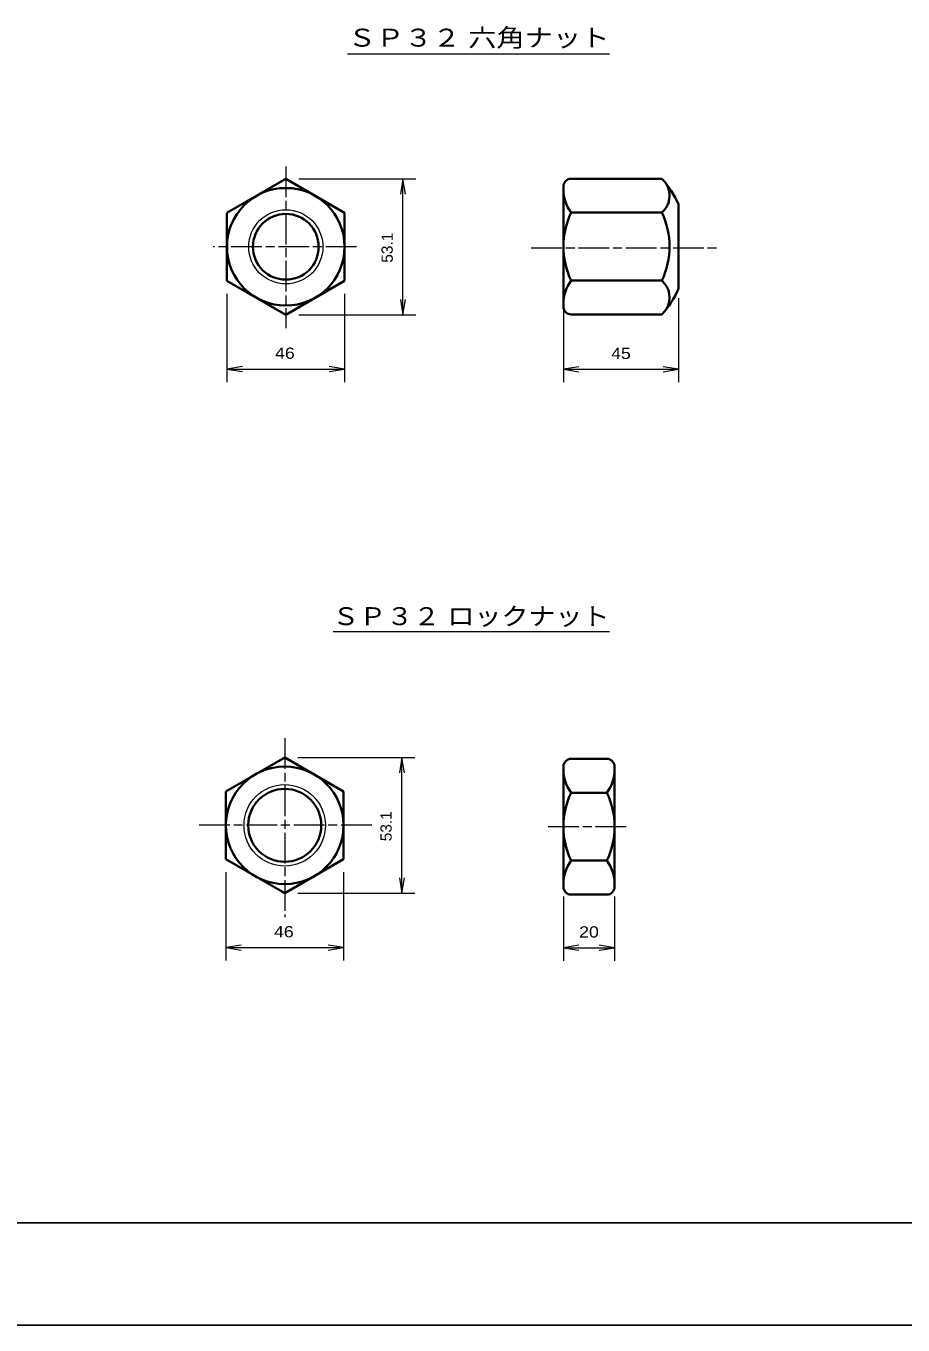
# Model space of a CAD drawing. Units: millimetres at full size, sheet at 1:1. Extents: x 0 to 1680, y -15 to 1188.
# Drawn here: x 343 to 686, y 0 to 508 of the extents above; entities that cross this region are included whole.
import ezdxf
from ezdxf.enums import TextEntityAlignment as Align

# ---------------------------------------------------------------- set-up
doc = ezdxf.new("R2010")
doc.units = ezdxf.units.MM
doc.linetypes.add('CHAIN', pattern=[18.5, 12, -1.5, 3.5, -1.5])
for name, color, linetype, lineweight in [('1外形線', 7, 'Continuous', 35), ('2細線', 3, 'Continuous', 20), ('4中心線', 1, 'CHAIN', 15), ('6寸法線', 4, 'Continuous', 13), ('7 枠・タイトル', 7, 'Continuous', 25), ('DEFPOINTS_8', 7, 'Continuous', 25)]:
    doc.layers.add(name, color=color, linetype=linetype, lineweight=lineweight)
doc.styles.add('ＭＳ Ｐゴシック', font='')
doc.styles.get('ＭＳ Ｐゴシック').set_extended_font_data('MS PGothic')

# ---------------------------------------------------------------- blocks, each defined once
blk = doc.blocks.new('open_arrow')
at = {"color": 0, "linetype": 'Continuous', "lineweight": -2}
blk.add_lwpolyline([(7.5, 1.25), (0, 0), (7.5, -1.25)], dxfattribs=at)

msp = doc.modelspace()

# ---------------------------------------------------------------- linework, layer by layer
at = {"layer": '1外形線'}
for p, q in [((421.626, 434.989), (444.626, 448.268)), ((444.626, 448.268), (467.626, 434.989)), ((556.205, 448.358), (591.705, 448.358)), ((553.205, 398.258), (553.205, 445.358)), ((598.205, 405.264), (598.205, 438.353)), ((421.626, 434.989), (421.626, 408.447)), ((467.626, 434.989), (467.626, 408.447)), ((556.205, 435.083), (591.705, 435.083)), ((421.626, 408.447), (444.626, 395.168)), ((444.626, 395.168), (467.626, 408.447)), ((556.205, 408.533), (591.705, 408.533)), ((556.205, 395.258), (591.705, 395.258)), ((444.209, 221.992), (421.209, 208.713)), ((444.209, 221.992), (467.209, 208.713)), ((570.205, 221.446), (556.205, 221.446)), ((553.205, 218.446), (553.205, 171.346)), ((573.205, 218.446), (573.205, 171.346)), ((421.209, 208.713), (421.209, 182.171)), ((467.209, 208.713), (467.209, 182.171)), ((570.205, 208.171), (556.205, 208.171)), ((421.209, 182.171), (444.209, 168.892)), ((467.209, 182.171), (444.209, 168.892)), ((570.205, 181.621), (556.205, 181.621)), ((570.205, 168.346), (556.205, 168.346))]:
    msp.add_line(p, q, dxfattribs=at)
for centre, radius in [((444.626, 421.718), 22.993), ((444.626, 421.718), 12.85), ((444.209, 195.442), 23), ((444.209, 195.442), 14.27)]:
    msp.add_circle(centre, radius, dxfattribs=at)
for centre, radius, start, end in [((556.205, 445.358), 3, 90, 180), ((561.787, 421.808), 40, 24.43173, 41.58647), ((568.205, 444.083), 15, 180, 216.8699), ((585.843, 441.721), 8.855, 311.44966, 30.68165), ((584.076, 421.808), 30.871, 154.53143, 205.46857), ((563.834, 421.808), 30.871, 334.53143, 25.46857), ((568.205, 399.533), 15, 143.1301, 180), ((585.843, 401.896), 8.855, 329.31797, 48.55029), ((561.787, 421.808), 40, 318.41353, 335.56827), ((556.205, 398.258), 3, 180, 270), ((556.205, 218.446), 3, 90, 180), ((570.205, 218.446), 3, 0, 90), ((568.205, 217.171), 15, 180, 216.8699), ((558.205, 217.171), 15, 323.1301, 0), ((584.076, 194.896), 30.871, 154.53143, 180), ((542.334, 194.896), 30.871, 0, 25.46857), ((584.076, 194.896), 30.871, 180, 205.46857), ((542.334, 194.896), 30.871, 334.53143, 0), ((568.205, 172.621), 15, 143.1301, 180), ((558.205, 172.621), 15, 0, 36.8699), ((556.205, 171.346), 3, 180, 270), ((570.205, 171.346), 3, 270, 0)]:
    msp.add_arc(centre, radius, start, end, dxfattribs=at)
at = {"layer": '2細線'}
for centre, radius in [((444.626, 421.718), 14.5), ((444.209, 195.442), 15.92)]:
    msp.add_circle(centre, radius, dxfattribs=at)
at = {"layer": '4中心線'}
for p, q in [((444.626, 453.174), (444.626, 389.859)), ((472.259, 421.718), (416.159, 421.718)), ((540.609, 421.369), (614.053, 421.369)), ((444.209, 229.532), (444.209, 159.562)), ((478.241, 195.442), (410.176, 195.442)), ((577.761, 194.896), (547.222, 194.896))]:
    msp.add_line(p, q, dxfattribs=at)
at = {"layer": '6寸法線'}
for p, q in [((468.809, 497.131), (571.191, 497.131)), ((449.706, 448.268), (495.532, 448.268)), ((490.452, 395.168), (490.452, 448.268)), ((421.626, 403.367), (421.626, 368.828)), ((467.626, 403.367), (467.626, 368.828)), ((598.205, 401.684), (598.205, 368.752)), ((553.205, 397.03), (553.205, 368.752)), ((449.706, 395.168), (495.532, 395.168)), ((421.626, 373.908), (467.626, 373.908)), ((553.205, 373.832), (598.205, 373.832)), ((463.191, 271.264), (571.191, 271.264)), ((449.289, 221.992), (495.114, 221.992)), ((490.034, 168.892), (490.034, 221.992)), ((421.209, 177.091), (421.209, 142.553)), ((467.209, 177.091), (467.209, 142.553)), ((449.289, 168.892), (495.114, 168.892)), ((553.205, 167.541), (553.205, 142.476)), ((573.205, 167.541), (573.205, 142.476)), ((421.209, 147.633), (467.209, 147.633)), ((553.205, 147.556), (573.205, 147.556))]:
    msp.add_line(p, q, dxfattribs=at)
at = {"layer": '7 枠・タイトル'}
msp.add_line((40, 40), (1640, 40), dxfattribs=at)
at = {"layer": 'DEFPOINTS_8'}
msp.add_line((0, 0), (1680, 0), dxfattribs=at)

# ---------------------------------------------------------------- block references
at = {"layer": '6寸法線', "xscale": 0.8, "yscale": 0.8}
for p, rotation in [((490.452, 448.268), 270), ((490.452, 395.168), 90), ((467.626, 373.908), 180), ((598.205, 373.832), 180), ((490.034, 221.992), 270), ((490.034, 168.892), 90), ((467.209, 147.633), 180), ((573.205, 147.556), 180)]:
    msp.add_blockref('open_arrow', p, dxfattribs=dict(at, rotation=rotation))
for p in [(421.626, 373.908), (553.205, 373.832), (421.209, 147.633), (553.205, 147.556)]:
    msp.add_blockref('open_arrow', p, dxfattribs=at)

# ---------------------------------------------------------------- texts
at = {"layer": '6寸法線', "style": 'ＭＳ Ｐゴシック'}
for s, width, p in [('ＳＰ３２ 六角ナット', 1.15, (571.191, 503.513)), ('ＳＰ３２ ロックナット', 1.1, (571.191, 277.237))]:
    msp.add_text(s, height=7.038, dxfattribs=dict(at, width=width)).set_placement(p, align=Align.MIDDLE_RIGHT)
at = {"layer": '6寸法線', "style": 'ＭＳ Ｐゴシック', "width": 1.05}
for p in [(484.252, 421.369), (483.834, 195.093)]:
    msp.add_text('53.1', height=4.399, rotation=90, dxfattribs=at).set_placement(p, align=Align.MIDDLE_CENTER)
at = {"layer": '6寸法線', "style": 'ＭＳ Ｐゴシック', "width": 1.2}
for s, p in [('46', (444.277, 380.108)), ('45', (575.705, 380.032)), ('46', (443.86, 153.833)), ('20', (563.205, 153.756))]:
    msp.add_text(s, height=4.399, dxfattribs=at).set_placement(p, align=Align.MIDDLE_CENTER)

doc.saveas('drawing.dxf')
